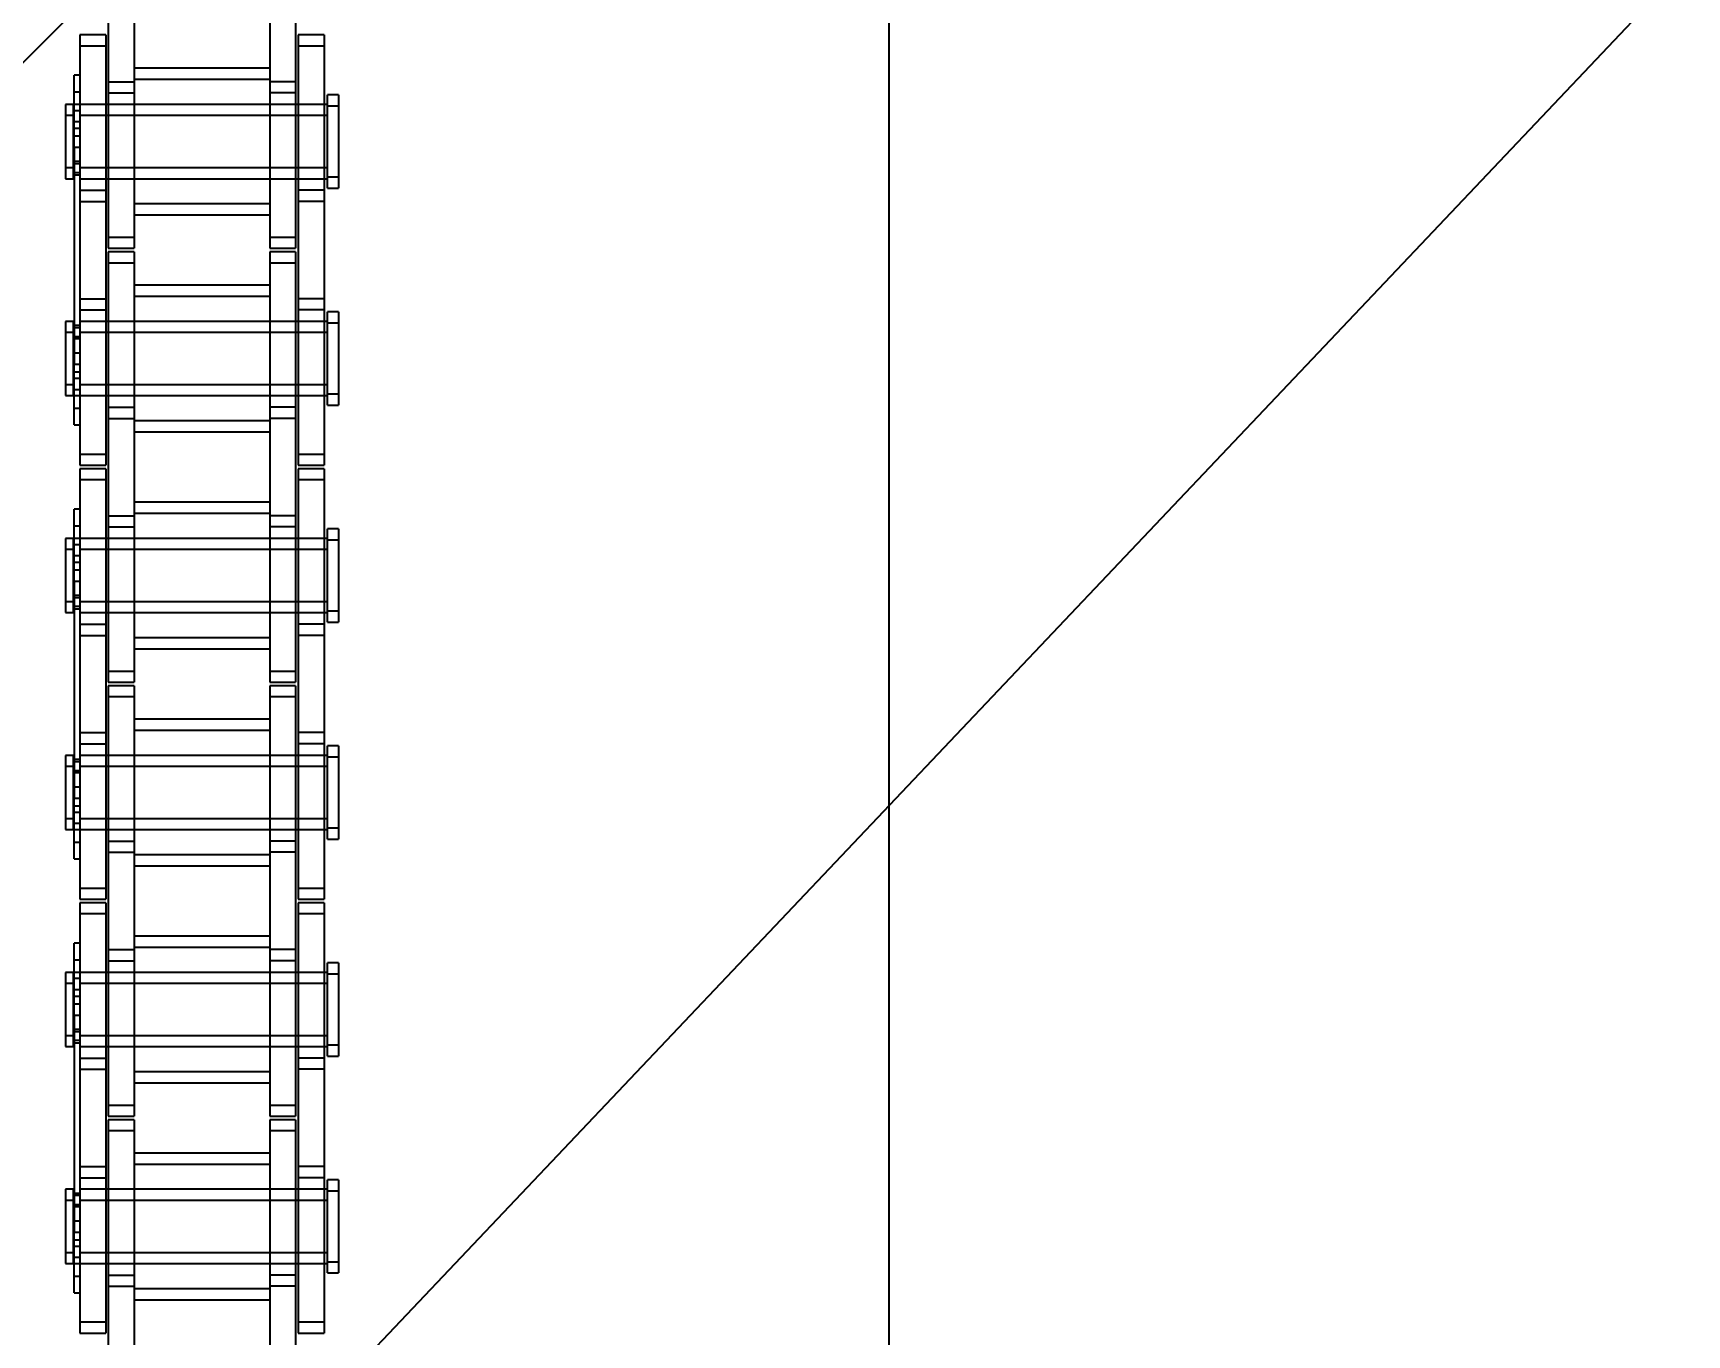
# Model space of a CAD drawing. Header units: metres. Extents: x 0 to 63075, y 0 to 44550.
# Drawn here: x 13793.9 to 13890.7, y 28630 to 28706.2 of the extents above; entities that cross this region are included whole.
import ezdxf

# ---------------------------------------------------------------- set-up
doc = ezdxf.new("R2010")
doc.units = ezdxf.units.M
doc.header["$LTSCALE"] = 75
doc.linetypes.add('HIDDEN2', pattern=[4.7625, 3.175, -1.5875])
for name, color, linetype in [('18_COTAS', 7, 'Continuous'), ('SDM', 7, 'Continuous'), ('SL1', 8, 'Continuous'), ('SL4', 4, 'Continuous'), ('ST1', 7, 'HIDDEN2')]:
    doc.layers.add(name, color=color, linetype=linetype)
doc.styles.add('ROMANS', font='ROMANS.SHX')
doc.dimstyles.new('75___1-75', dxfattribs={"dimscale": 75, "dimtxt": 2.5, "dimasz": 2, "dimexe": 1.5, "dimexo": 1, "dimgap": 0.5, "dimtad": 1, "dimdec": 0, "dimzin": 12, "dimtxsty": 'ROMANS', "dimcen": 0, "dimclrd": 256, "dimclre": 256, "dimclrt": 3, "dimazin": 3, "dimtfac": 1, "dimtdec": 0, "dimtmove": 0, "dimatfit": 0, "dimfxl": 1, "dimlwd": -1, "dimlwe": -1, "dimarcsym": 0})

# ---------------------------------------------------------------- blocks, each defined once
blk = doc.blocks.new('A$C1d93b9d1')
at = {"layer": 'SL1'}
h = blk.add_hatch(dxfattribs=at)
h.set_pattern_fill('_USER', color=256, scale=162.5, angle=45, style=0, pattern_type=0)
h.set_pattern_definition([(45, (-16661.6, -20824.6), (-114.90485, 114.90485), [])])
h.paths.add_polyline_path([(4898.082, 4636.318), (5948.734, 4636.318), (5901.607, 4542.064), (5682.606, 4461.672), (5480.238, 4248.214), (5366.579, 4226.037), (5244.603, 4278.708), (5081.045, 4469.988), (4934.12, 4553.153)])
blk.add_lwpolyline([(4898.082, 4636.318), (5948.734, 4636.318), (5901.607, 4542.064), (5682.606, 4461.672), (5480.238, 4248.214), (5366.579, 4226.037), (5244.603, 4278.708), (5081.045, 4469.988), (4934.12, 4553.153)], close=True, dxfattribs=at)
blk = doc.blocks.new('*D27')
at = {"layer": '18_COTAS', "transparency": 16777216}
for p, q in [((12131.24, 27878.333), (12131.24, 30705.371)), ((13913.74, 30509.566), (13913.74, 30705.371)), ((11981.24, 30592.871), (11122.311, 30592.871)), ((13913.74, 30592.871), (12131.24, 30592.871)), ((14063.74, 30592.871), (14213.74, 30592.871))]:
    blk.add_line(p, q, dxfattribs=at)
for points in [[(11981.24, 30617.871), (11981.24, 30567.871), (12131.24, 30592.871)], [(14063.74, 30617.871), (14063.74, 30567.871), (13913.74, 30592.871)]]:
    blk.add_solid(points, dxfattribs=at)
at = {"layer": 'Defpoints', "color": 0, "transparency": 16777216}
for p in [(13913.74, 30592.871), (13913.74, 30434.566), (12131.24, 27803.333)]:
    blk.add_point(p, dxfattribs=at)
at = {"layer": '18_COTAS', "color": 3, "transparency": 16777216, "insert": (11476.776, 30724.121), "char_height": 187.5, "attachment_point": 5, "style": 'ROMANS'}
blk.add_mtext('1782', dxfattribs=at)
blk = doc.blocks.new('A$C429c7d53')
at = {"layer": 'SL4'}
blk.add_line((123.235, 1009.762), (123.235, 2334.738), dxfattribs=at)
at = {"layer": 'ST1'}
for p, q in [((77.515, 1618.961), (77.515, 1612.611)), ((79.035, 1618.961), (79.035, 1612.611)), ((86.965, 1618.961), (86.965, 1612.611)), ((88.485, 1618.961), (88.485, 1612.611)), ((75.843, 1616.011), (75.843, 1615.356)), ((77.363, 1616.011), (75.843, 1616.011)), ((75.843, 1615.356), (75.843, 1606.261)), ((77.363, 1615.356), (75.843, 1615.356)), ((77.363, 1616.011), (77.363, 1615.356)), ((77.363, 1615.356), (77.363, 1606.261)), ((88.637, 1616.011), (88.637, 1615.356)), ((90.157, 1616.011), (88.637, 1616.011)), ((88.637, 1615.356), (88.637, 1606.261)), ((90.157, 1615.356), (88.637, 1615.356)), ((90.157, 1616.011), (90.157, 1615.356)), ((90.157, 1615.356), (90.157, 1606.261)), ((75.511, 1612.667), (75.511, 1613.643)), ((75.843, 1613.643), (75.511, 1613.643)), ((86.965, 1614.051), (79.035, 1614.051)), ((86.965, 1613.396), (79.035, 1613.396)), ((75.511, 1612.667), (75.843, 1612.667)), ((75.511, 1609.436), (75.511, 1612.667)), ((77.515, 1613.266), (79.035, 1613.266)), ((77.515, 1612.611), (79.035, 1612.611)), ((77.515, 1612.611), (77.515, 1603.516)), ((79.035, 1612.611), (79.035, 1603.516)), ((88.485, 1613.266), (86.965, 1613.266)), ((88.485, 1612.611), (86.965, 1612.611)), ((86.965, 1612.611), (86.965, 1603.516)), ((88.485, 1612.611), (88.485, 1603.516)), ((90.341, 1611.835), (90.341, 1612.49)), ((91, 1612.49), (90.341, 1612.49)), ((91, 1612.49), (91, 1611.835)), ((75, 1611.936), (75, 1611.281)), ((75.474, 1611.936), (75, 1611.936)), ((75.474, 1611.281), (75.474, 1611.936)), ((75.843, 1611.567), (75.474, 1611.567)), ((77.363, 1611.936), (75.511, 1611.936)), ((90.341, 1611.936), (75.843, 1611.936)), ((79.035, 1611.936), (77.515, 1611.936)), ((86.965, 1611.936), (79.035, 1611.936)), ((88.485, 1611.936), (86.965, 1611.936)), ((90.157, 1611.936), (88.637, 1611.936)), ((90.341, 1607.038), (90.341, 1611.835)), ((91, 1611.835), (90.341, 1611.835)), ((91, 1611.835), (91, 1607.038)), ((75, 1611.281), (75, 1607.591)), ((75.474, 1611.281), (75, 1611.281)), ((75.474, 1607.591), (75.474, 1611.281)), ((75.843, 1610.912), (75.474, 1610.912)), ((75.511, 1610.543), (75.843, 1610.543)), ((77.363, 1611.281), (75.843, 1611.281)), ((90.341, 1611.281), (75.843, 1611.281)), ((79.035, 1611.281), (77.515, 1611.281)), ((86.965, 1611.281), (79.035, 1611.281)), ((88.485, 1611.281), (86.965, 1611.281)), ((90.157, 1611.281), (88.637, 1611.281)), ((75.511, 1610.091), (75.843, 1610.091)), ((75.511, 1609.436), (75.843, 1609.436)), ((75.511, 1609.436), (75.511, 1596.736)), ((75.474, 1608.615), (75.843, 1608.615)), ((75.511, 1608.472), (75.843, 1608.472)), ((75, 1608.246), (75.474, 1608.246)), ((75, 1607.591), (75.474, 1607.591)), ((75.474, 1607.96), (75.843, 1607.96)), ((75.511, 1607.817), (75.843, 1607.817)), ((75.843, 1608.246), (77.363, 1608.246)), ((75.843, 1608.246), (90.341, 1608.246)), ((75.843, 1607.591), (77.363, 1607.591)), ((75.843, 1607.591), (90.341, 1607.591)), ((77.515, 1608.246), (79.035, 1608.246)), ((77.515, 1607.591), (79.035, 1607.591)), ((79.035, 1608.246), (86.965, 1608.246)), ((79.035, 1607.591), (86.965, 1607.591)), ((86.965, 1608.246), (88.485, 1608.246)), ((86.965, 1607.591), (88.485, 1607.591)), ((88.637, 1608.246), (90.157, 1608.246)), ((88.637, 1607.591), (90.157, 1607.591)), ((90.341, 1607.693), (91, 1607.693)), ((75.843, 1606.916), (77.363, 1606.916)), ((90.157, 1606.916), (88.637, 1606.916)), ((90.341, 1607.038), (91, 1607.038)), ((75.843, 1606.261), (77.363, 1606.261)), ((75.843, 1606.261), (75.843, 1599.911)), ((77.363, 1606.261), (77.363, 1599.911)), ((79.035, 1606.131), (86.965, 1606.131)), ((90.157, 1606.261), (88.637, 1606.261)), ((88.637, 1606.261), (88.637, 1599.911)), ((90.157, 1606.261), (90.157, 1599.911)), ((79.035, 1605.476), (86.965, 1605.476)), ((77.515, 1604.171), (79.035, 1604.171)), ((86.965, 1604.171), (88.485, 1604.171)), ((77.515, 1603.516), (79.035, 1603.516)), ((77.515, 1603.311), (77.515, 1602.656)), ((79.035, 1603.311), (77.515, 1603.311)), ((77.515, 1602.656), (77.515, 1593.561)), ((79.035, 1602.656), (77.515, 1602.656)), ((79.035, 1603.311), (79.035, 1602.656)), ((79.035, 1602.656), (79.035, 1593.561)), ((86.965, 1603.516), (88.485, 1603.516)), ((86.965, 1603.311), (86.965, 1602.656)), ((88.485, 1603.311), (86.965, 1603.311)), ((86.965, 1602.656), (86.965, 1593.561)), ((88.485, 1602.656), (86.965, 1602.656)), ((88.485, 1603.311), (88.485, 1602.656)), ((88.485, 1602.656), (88.485, 1593.561)), ((86.965, 1601.351), (79.035, 1601.351)), ((75.843, 1600.566), (77.363, 1600.566)), ((75.843, 1599.911), (77.363, 1599.911)), ((75.843, 1599.911), (75.843, 1590.816)), ((77.363, 1599.911), (77.363, 1590.816)), ((86.965, 1600.696), (79.035, 1600.696)), ((90.157, 1600.566), (88.637, 1600.566)), ((90.157, 1599.911), (88.637, 1599.911)), ((88.637, 1599.911), (88.637, 1590.816)), ((90.157, 1599.911), (90.157, 1590.816)), ((90.341, 1599.135), (90.341, 1599.79)), ((91, 1599.79), (90.341, 1599.79)), ((91, 1599.79), (91, 1599.135)), ((75, 1599.236), (75, 1598.581)), ((75.474, 1599.236), (75, 1599.236)), ((75.474, 1598.581), (75.474, 1599.236)), ((75.843, 1598.867), (75.474, 1598.867)), ((75.511, 1599.01), (75.843, 1599.01)), ((77.363, 1599.236), (75.843, 1599.236)), ((90.341, 1599.236), (75.843, 1599.236)), ((79.035, 1599.236), (77.515, 1599.236)), ((86.965, 1599.236), (79.035, 1599.236)), ((88.485, 1599.236), (86.965, 1599.236)), ((90.157, 1599.236), (88.637, 1599.236)), ((90.341, 1594.338), (90.341, 1599.135)), ((91, 1599.135), (90.341, 1599.135)), ((91, 1599.135), (91, 1594.338)), ((75, 1598.581), (75, 1594.891)), ((75.474, 1598.581), (75, 1598.581)), ((75.474, 1594.891), (75.474, 1598.581)), ((75.843, 1598.212), (75.474, 1598.212)), ((75.511, 1598.355), (75.843, 1598.355)), ((77.363, 1598.581), (75.843, 1598.581)), ((90.341, 1598.581), (75.843, 1598.581)), ((79.035, 1598.581), (77.515, 1598.581)), ((86.965, 1598.581), (79.035, 1598.581)), ((88.485, 1598.581), (86.965, 1598.581)), ((90.157, 1598.581), (88.637, 1598.581)), ((75.511, 1597.391), (75.843, 1597.391)), ((75.474, 1595.915), (75.843, 1595.915)), ((75.511, 1596.736), (75.843, 1596.736)), ((75.511, 1593.184), (75.511, 1596.736)), ((75.511, 1596.284), (75.843, 1596.284)), ((75, 1595.546), (75.474, 1595.546)), ((75.474, 1595.26), (75.843, 1595.26)), ((75.843, 1595.546), (77.363, 1595.546)), ((75.843, 1595.546), (90.341, 1595.546)), ((77.515, 1595.546), (79.035, 1595.546)), ((79.035, 1595.546), (86.965, 1595.546)), ((86.965, 1595.546), (88.485, 1595.546)), ((88.637, 1595.546), (90.157, 1595.546)), ((90.341, 1594.993), (91, 1594.993)), ((75, 1594.891), (75.474, 1594.891)), ((75.511, 1594.891), (77.363, 1594.891)), ((75.511, 1594.16), (75.843, 1594.16)), ((75.843, 1594.891), (90.341, 1594.891)), ((77.515, 1594.891), (79.035, 1594.891)), ((77.515, 1594.216), (79.035, 1594.216)), ((79.035, 1594.891), (86.965, 1594.891)), ((86.965, 1594.891), (88.485, 1594.891)), ((88.485, 1594.216), (86.965, 1594.216)), ((88.637, 1594.891), (90.157, 1594.891)), ((90.341, 1594.338), (91, 1594.338)), ((75.511, 1593.184), (75.843, 1593.184)), ((77.515, 1593.561), (79.035, 1593.561)), ((77.515, 1593.561), (77.515, 1587.211)), ((79.035, 1593.561), (79.035, 1587.211)), ((79.035, 1593.431), (86.965, 1593.431)), ((88.485, 1593.561), (86.965, 1593.561)), ((86.965, 1593.561), (86.965, 1587.211)), ((88.485, 1593.561), (88.485, 1587.211)), ((79.035, 1592.776), (86.965, 1592.776)), ((75.843, 1591.471), (77.363, 1591.471)), ((88.637, 1591.471), (90.157, 1591.471)), ((75.843, 1590.816), (77.363, 1590.816)), ((75.843, 1590.611), (75.843, 1589.956)), ((77.363, 1590.611), (75.843, 1590.611)), ((77.363, 1590.611), (77.363, 1589.956)), ((88.637, 1590.816), (90.157, 1590.816)), ((88.637, 1590.611), (88.637, 1589.956)), ((90.157, 1590.611), (88.637, 1590.611)), ((90.157, 1590.611), (90.157, 1589.956)), ((75.843, 1589.956), (75.843, 1580.861)), ((77.363, 1589.956), (75.843, 1589.956)), ((77.363, 1589.956), (77.363, 1580.861)), ((88.637, 1589.956), (88.637, 1580.861)), ((90.157, 1589.956), (88.637, 1589.956)), ((90.157, 1589.956), (90.157, 1580.861)), ((75.511, 1587.267), (75.511, 1588.243)), ((75.843, 1588.243), (75.511, 1588.243)), ((86.965, 1588.651), (79.035, 1588.651)), ((75.511, 1587.267), (75.843, 1587.267)), ((75.511, 1584.036), (75.511, 1587.267)), ((77.515, 1587.866), (79.035, 1587.866)), ((77.515, 1587.211), (79.035, 1587.211)), ((77.515, 1587.211), (77.515, 1578.116)), ((86.965, 1587.996), (79.035, 1587.996)), ((79.035, 1587.211), (79.035, 1578.116)), ((88.485, 1587.866), (86.965, 1587.866)), ((88.485, 1587.211), (86.965, 1587.211)), ((86.965, 1587.211), (86.965, 1578.116)), ((88.485, 1587.211), (88.485, 1578.116)), ((75, 1586.536), (75, 1585.881)), ((75.474, 1586.536), (75, 1586.536)), ((75.474, 1585.881), (75.474, 1586.536)), ((77.363, 1586.536), (75.511, 1586.536)), ((90.341, 1586.536), (75.843, 1586.536)), ((79.035, 1586.536), (77.515, 1586.536)), ((86.965, 1586.536), (79.035, 1586.536)), ((88.485, 1586.536), (86.965, 1586.536)), ((90.157, 1586.536), (88.637, 1586.536)), ((90.341, 1586.435), (90.341, 1587.09)), ((91, 1587.09), (90.341, 1587.09)), ((90.341, 1581.638), (90.341, 1586.435)), ((91, 1586.435), (90.341, 1586.435)), ((91, 1587.09), (91, 1586.435)), ((91, 1586.435), (91, 1581.638)), ((75, 1585.881), (75, 1582.191)), ((75.474, 1585.881), (75, 1585.881)), ((75.843, 1586.167), (75.474, 1586.167)), ((75.474, 1582.191), (75.474, 1585.881)), ((75.843, 1585.512), (75.474, 1585.512)), ((77.363, 1585.881), (75.843, 1585.881)), ((90.341, 1585.881), (75.843, 1585.881)), ((79.035, 1585.881), (77.515, 1585.881)), ((86.965, 1585.881), (79.035, 1585.881)), ((88.485, 1585.881), (86.965, 1585.881)), ((90.157, 1585.881), (88.637, 1585.881)), ((75.511, 1585.143), (75.843, 1585.143)), ((75.511, 1584.691), (75.843, 1584.691)), ((75.511, 1584.036), (75.511, 1571.336)), ((75.511, 1584.036), (75.843, 1584.036)), ((75, 1582.846), (75.474, 1582.846)), ((75.474, 1583.215), (75.843, 1583.215)), ((75.474, 1582.56), (75.843, 1582.56)), ((75.511, 1583.072), (75.843, 1583.072)), ((75.511, 1582.417), (75.843, 1582.417)), ((75.843, 1582.846), (77.363, 1582.846)), ((75.843, 1582.846), (90.341, 1582.846)), ((77.515, 1582.846), (79.035, 1582.846)), ((79.035, 1582.846), (86.965, 1582.846)), ((86.965, 1582.846), (88.485, 1582.846)), ((88.637, 1582.846), (90.157, 1582.846)), ((75, 1582.191), (75.474, 1582.191)), ((75.843, 1582.191), (77.363, 1582.191)), ((75.843, 1582.191), (90.341, 1582.191)), ((75.843, 1581.516), (77.363, 1581.516)), ((77.515, 1582.191), (79.035, 1582.191)), ((79.035, 1582.191), (86.965, 1582.191)), ((86.965, 1582.191), (88.485, 1582.191)), ((88.637, 1582.191), (90.157, 1582.191)), ((90.157, 1581.516), (88.637, 1581.516)), ((90.341, 1582.293), (91, 1582.293)), ((90.341, 1581.638), (91, 1581.638)), ((75.843, 1580.861), (77.363, 1580.861)), ((75.843, 1580.861), (75.843, 1574.511)), ((77.363, 1580.861), (77.363, 1574.511)), ((79.035, 1580.731), (86.965, 1580.731)), ((90.157, 1580.861), (88.637, 1580.861)), ((88.637, 1580.861), (88.637, 1574.511)), ((90.157, 1580.861), (90.157, 1574.511)), ((79.035, 1580.076), (86.965, 1580.076)), ((77.515, 1578.771), (79.035, 1578.771)), ((86.965, 1578.771), (88.485, 1578.771)), ((77.515, 1578.116), (79.035, 1578.116)), ((77.515, 1577.911), (77.515, 1577.256)), ((79.035, 1577.911), (77.515, 1577.911)), ((79.035, 1577.911), (79.035, 1577.256)), ((86.965, 1578.116), (88.485, 1578.116)), ((86.965, 1577.911), (86.965, 1577.256)), ((88.485, 1577.911), (86.965, 1577.911)), ((88.485, 1577.911), (88.485, 1577.256)), ((77.515, 1577.256), (77.515, 1568.161)), ((79.035, 1577.256), (77.515, 1577.256)), ((79.035, 1577.256), (79.035, 1568.161)), ((86.965, 1577.256), (86.965, 1568.161)), ((88.485, 1577.256), (86.965, 1577.256)), ((88.485, 1577.256), (88.485, 1568.161)), ((86.965, 1575.951), (79.035, 1575.951)), ((75.843, 1575.166), (77.363, 1575.166)), ((86.965, 1575.296), (79.035, 1575.296)), ((90.157, 1575.166), (88.637, 1575.166)), ((75, 1573.836), (75, 1573.181)), ((75.474, 1573.836), (75, 1573.836)), ((75.474, 1573.181), (75.474, 1573.836)), ((75.511, 1573.61), (75.843, 1573.61)), ((75.843, 1574.511), (77.363, 1574.511)), ((75.843, 1574.511), (75.843, 1565.416)), ((77.363, 1573.836), (75.843, 1573.836)), ((90.341, 1573.836), (75.843, 1573.836)), ((77.363, 1574.511), (77.363, 1565.416)), ((79.035, 1573.836), (77.515, 1573.836)), ((86.965, 1573.836), (79.035, 1573.836)), ((88.485, 1573.836), (86.965, 1573.836)), ((90.157, 1574.511), (88.637, 1574.511)), ((88.637, 1574.511), (88.637, 1565.416)), ((90.157, 1573.836), (88.637, 1573.836)), ((90.157, 1574.511), (90.157, 1565.416)), ((90.341, 1573.735), (90.341, 1574.39)), ((91, 1574.39), (90.341, 1574.39)), ((90.341, 1568.938), (90.341, 1573.735)), ((91, 1573.735), (90.341, 1573.735)), ((91, 1574.39), (91, 1573.735)), ((91, 1573.735), (91, 1568.938)), ((75, 1573.181), (75, 1569.491)), ((75.474, 1573.181), (75, 1573.181)), ((75.843, 1573.467), (75.474, 1573.467)), ((75.474, 1569.491), (75.474, 1573.181)), ((75.843, 1572.812), (75.474, 1572.812)), ((75.511, 1572.955), (75.843, 1572.955)), ((77.363, 1573.181), (75.843, 1573.181)), ((90.341, 1573.181), (75.843, 1573.181)), ((79.035, 1573.181), (77.515, 1573.181)), ((86.965, 1573.181), (79.035, 1573.181)), ((88.485, 1573.181), (86.965, 1573.181)), ((90.157, 1573.181), (88.637, 1573.181)), ((75.511, 1571.991), (75.843, 1571.991)), ((75.511, 1571.336), (75.843, 1571.336)), ((75.511, 1567.784), (75.511, 1571.336)), ((75.511, 1570.884), (75.843, 1570.884)), ((75, 1570.146), (75.474, 1570.146)), ((75.474, 1570.515), (75.843, 1570.515)), ((75.474, 1569.86), (75.843, 1569.86)), ((75.843, 1570.146), (77.363, 1570.146)), ((75.843, 1570.146), (90.341, 1570.146)), ((77.515, 1570.146), (79.035, 1570.146)), ((79.035, 1570.146), (86.965, 1570.146)), ((86.965, 1570.146), (88.485, 1570.146)), ((88.637, 1570.146), (90.157, 1570.146)), ((75, 1569.491), (75.474, 1569.491)), ((75.511, 1569.491), (77.363, 1569.491)), ((75.511, 1568.76), (75.843, 1568.76)), ((75.843, 1569.491), (90.341, 1569.491)), ((77.515, 1569.491), (79.035, 1569.491)), ((77.515, 1568.816), (79.035, 1568.816)), ((79.035, 1569.491), (86.965, 1569.491)), ((86.965, 1569.491), (88.485, 1569.491)), ((88.485, 1568.816), (86.965, 1568.816)), ((88.637, 1569.491), (90.157, 1569.491)), ((90.341, 1569.593), (91, 1569.593)), ((90.341, 1568.938), (91, 1568.938)), ((77.515, 1568.161), (79.035, 1568.161)), ((77.515, 1568.161), (77.515, 1561.811)), ((79.035, 1568.161), (79.035, 1561.811)), ((79.035, 1568.031), (86.965, 1568.031)), ((88.485, 1568.161), (86.965, 1568.161)), ((86.965, 1568.161), (86.965, 1561.811)), ((88.485, 1568.161), (88.485, 1561.811)), ((75.511, 1567.784), (75.843, 1567.784)), ((79.035, 1567.376), (86.965, 1567.376)), ((75.843, 1566.071), (77.363, 1566.071)), ((88.637, 1566.071), (90.157, 1566.071)), ((75.843, 1565.416), (77.363, 1565.416)), ((75.843, 1565.211), (75.843, 1564.556)), ((77.363, 1565.211), (75.843, 1565.211)), ((77.363, 1565.211), (77.363, 1564.556)), ((88.637, 1565.416), (90.157, 1565.416)), ((88.637, 1565.211), (88.637, 1564.556)), ((90.157, 1565.211), (88.637, 1565.211)), ((90.157, 1565.211), (90.157, 1564.556)), ((75.843, 1564.556), (75.843, 1555.461)), ((77.363, 1564.556), (75.843, 1564.556)), ((77.363, 1564.556), (77.363, 1555.461)), ((88.637, 1564.556), (88.637, 1555.461)), ((90.157, 1564.556), (88.637, 1564.556)), ((90.157, 1564.556), (90.157, 1555.461)), ((86.965, 1563.251), (79.035, 1563.251)), ((75.511, 1561.867), (75.511, 1562.843)), ((75.843, 1562.843), (75.511, 1562.843)), ((77.515, 1562.466), (79.035, 1562.466)), ((86.965, 1562.596), (79.035, 1562.596)), ((88.485, 1562.466), (86.965, 1562.466)), ((75, 1561.136), (75, 1560.481)), ((75.474, 1561.136), (75, 1561.136)), ((75.474, 1560.481), (75.474, 1561.136)), ((75.511, 1561.867), (75.843, 1561.867)), ((75.511, 1558.636), (75.511, 1561.867)), ((77.363, 1561.136), (75.511, 1561.136)), ((90.341, 1561.136), (75.843, 1561.136)), ((77.515, 1561.811), (79.035, 1561.811)), ((77.515, 1561.811), (77.515, 1552.716)), ((79.035, 1561.136), (77.515, 1561.136)), ((79.035, 1561.811), (79.035, 1552.716)), ((86.965, 1561.136), (79.035, 1561.136)), ((88.485, 1561.811), (86.965, 1561.811)), ((86.965, 1561.811), (86.965, 1552.716)), ((88.485, 1561.136), (86.965, 1561.136)), ((88.485, 1561.811), (88.485, 1552.716)), ((90.157, 1561.136), (88.637, 1561.136)), ((90.341, 1561.035), (90.341, 1561.69)), ((91, 1561.69), (90.341, 1561.69)), ((90.341, 1556.238), (90.341, 1561.035)), ((91, 1561.035), (90.341, 1561.035)), ((91, 1561.69), (91, 1561.035)), ((91, 1561.035), (91, 1556.238)), ((75, 1560.481), (75, 1556.791)), ((75.474, 1560.481), (75, 1560.481)), ((75.843, 1560.767), (75.474, 1560.767)), ((75.474, 1556.791), (75.474, 1560.481)), ((75.843, 1560.112), (75.474, 1560.112)), ((77.363, 1560.481), (75.843, 1560.481)), ((90.341, 1560.481), (75.843, 1560.481)), ((79.035, 1560.481), (77.515, 1560.481)), ((86.965, 1560.481), (79.035, 1560.481)), ((88.485, 1560.481), (86.965, 1560.481)), ((90.157, 1560.481), (88.637, 1560.481)), ((75.511, 1559.743), (75.843, 1559.743)), ((75.511, 1559.291), (75.843, 1559.291)), ((75.511, 1558.636), (75.511, 1545.936)), ((75.511, 1558.636), (75.843, 1558.636)), ((75, 1557.446), (75.474, 1557.446)), ((75.474, 1557.815), (75.843, 1557.815)), ((75.474, 1557.16), (75.843, 1557.16)), ((75.511, 1557.672), (75.843, 1557.672)), ((75.843, 1557.446), (77.363, 1557.446)), ((75.843, 1557.446), (90.341, 1557.446)), ((77.515, 1557.446), (79.035, 1557.446)), ((79.035, 1557.446), (86.965, 1557.446)), ((86.965, 1557.446), (88.485, 1557.446)), ((88.637, 1557.446), (90.157, 1557.446)), ((75, 1556.791), (75.474, 1556.791)), ((75.511, 1557.017), (75.843, 1557.017)), ((75.843, 1556.791), (77.363, 1556.791)), ((75.843, 1556.791), (90.341, 1556.791)), ((77.515, 1556.791), (79.035, 1556.791)), ((79.035, 1556.791), (86.965, 1556.791)), ((86.965, 1556.791), (88.485, 1556.791)), ((88.637, 1556.791), (90.157, 1556.791)), ((90.341, 1556.893), (91, 1556.893)), ((90.341, 1556.238), (91, 1556.238)), ((75.843, 1556.116), (77.363, 1556.116)), ((75.843, 1555.461), (77.363, 1555.461)), ((75.843, 1555.461), (75.843, 1549.111)), ((77.363, 1555.461), (77.363, 1549.111)), ((79.035, 1555.331), (86.965, 1555.331)), ((90.157, 1556.116), (88.637, 1556.116)), ((90.157, 1555.461), (88.637, 1555.461)), ((88.637, 1555.461), (88.637, 1549.111)), ((90.157, 1555.461), (90.157, 1549.111)), ((79.035, 1554.676), (86.965, 1554.676)), ((77.515, 1553.371), (79.035, 1553.371)), ((86.965, 1553.371), (88.485, 1553.371)), ((77.515, 1552.716), (79.035, 1552.716)), ((77.515, 1552.511), (77.515, 1551.856)), ((79.035, 1552.511), (77.515, 1552.511)), ((79.035, 1552.511), (79.035, 1551.856)), ((86.965, 1552.716), (88.485, 1552.716)), ((86.965, 1552.511), (86.965, 1551.856)), ((88.485, 1552.511), (86.965, 1552.511)), ((88.485, 1552.511), (88.485, 1551.856)), ((77.515, 1551.856), (77.515, 1542.761)), ((79.035, 1551.856), (77.515, 1551.856)), ((79.035, 1551.856), (79.035, 1542.761)), ((86.965, 1551.856), (86.965, 1542.761)), ((88.485, 1551.856), (86.965, 1551.856)), ((88.485, 1551.856), (88.485, 1542.761)), ((86.965, 1550.551), (79.035, 1550.551)), ((75.843, 1549.766), (77.363, 1549.766)), ((86.965, 1549.896), (79.035, 1549.896)), ((90.157, 1549.766), (88.637, 1549.766)), ((75, 1548.436), (75, 1547.781)), ((75.474, 1548.436), (75, 1548.436)), ((75.474, 1547.781), (75.474, 1548.436)), ((75.843, 1549.111), (77.363, 1549.111)), ((75.843, 1549.111), (75.843, 1540.016)), ((77.363, 1548.436), (75.843, 1548.436)), ((90.341, 1548.436), (75.843, 1548.436)), ((77.363, 1549.111), (77.363, 1540.016)), ((79.035, 1548.436), (77.515, 1548.436)), ((86.965, 1548.436), (79.035, 1548.436)), ((88.485, 1548.436), (86.965, 1548.436)), ((90.157, 1549.111), (88.637, 1549.111)), ((88.637, 1549.111), (88.637, 1540.016)), ((90.157, 1548.436), (88.637, 1548.436)), ((90.157, 1549.111), (90.157, 1540.016)), ((90.341, 1548.335), (90.341, 1548.99)), ((91, 1548.99), (90.341, 1548.99)), ((91, 1548.99), (91, 1548.335)), ((75, 1547.781), (75, 1544.091)), ((75.474, 1547.781), (75, 1547.781)), ((75.843, 1548.067), (75.474, 1548.067)), ((75.474, 1544.091), (75.474, 1547.781)), ((75.511, 1548.21), (75.843, 1548.21)), ((75.511, 1547.555), (75.843, 1547.555)), ((77.363, 1547.781), (75.843, 1547.781)), ((90.341, 1547.781), (75.843, 1547.781)), ((79.035, 1547.781), (77.515, 1547.781)), ((86.965, 1547.781), (79.035, 1547.781)), ((88.485, 1547.781), (86.965, 1547.781)), ((90.157, 1547.781), (88.637, 1547.781)), ((90.341, 1543.538), (90.341, 1548.335)), ((91, 1548.335), (90.341, 1548.335)), ((91, 1548.335), (91, 1543.538)), ((75.843, 1547.412), (75.474, 1547.412)), ((75.511, 1546.591), (75.843, 1546.591)), ((75.511, 1545.936), (75.843, 1545.936)), ((75.511, 1542.384), (75.511, 1545.936)), ((75, 1544.746), (75.474, 1544.746)), ((75.474, 1545.115), (75.843, 1545.115)), ((75.511, 1545.484), (75.843, 1545.484)), ((75.843, 1544.746), (77.363, 1544.746)), ((75.843, 1544.746), (90.341, 1544.746)), ((77.515, 1544.746), (79.035, 1544.746)), ((79.035, 1544.746), (86.965, 1544.746)), ((86.965, 1544.746), (88.485, 1544.746)), ((88.637, 1544.746), (90.157, 1544.746)), ((75, 1544.091), (75.474, 1544.091)), ((75.474, 1544.46), (75.843, 1544.46)), ((75.511, 1544.091), (77.363, 1544.091)), ((75.843, 1544.091), (90.341, 1544.091)), ((77.515, 1544.091), (79.035, 1544.091)), ((79.035, 1544.091), (86.965, 1544.091)), ((86.965, 1544.091), (88.485, 1544.091)), ((88.637, 1544.091), (90.157, 1544.091)), ((90.341, 1544.193), (91, 1544.193)), ((75.511, 1543.36), (75.843, 1543.36)), ((77.515, 1543.416), (79.035, 1543.416)), ((77.515, 1542.761), (79.035, 1542.761)), ((77.515, 1542.761), (77.515, 1536.411)), ((79.035, 1542.761), (79.035, 1536.411)), ((79.035, 1542.631), (86.965, 1542.631)), ((88.485, 1543.416), (86.965, 1543.416)), ((88.485, 1542.761), (86.965, 1542.761)), ((86.965, 1542.761), (86.965, 1536.411)), ((88.485, 1542.761), (88.485, 1536.411)), ((90.341, 1543.538), (91, 1543.538)), ((75.511, 1542.384), (75.843, 1542.384)), ((79.035, 1541.976), (86.965, 1541.976)), ((75.843, 1540.671), (77.363, 1540.671)), ((88.637, 1540.671), (90.157, 1540.671)), ((75.843, 1540.016), (77.363, 1540.016)), ((88.637, 1540.016), (90.157, 1540.016))]:
    blk.add_line(p, q, dxfattribs=at)

msp = doc.modelspace()

# ---------------------------------------------------------------- block references
at = {"layer": 'SDM'}
for name, p in [('A$C1d93b9d1', (8259.513, 24302.833)), ('A$C429c7d53', (13720.74, 27090.066))]:
    msp.add_blockref(name, p, dxfattribs=at)

# ---------------------------------------------------------------- dimensions: what is measured, and where the dimension line sits
at = {"layer": '18_COTAS'}
dim = msp.add_linear_dim(base=(13913.739964506, 30592.871167243), p1=(12131.239964508, 27803.333456501), p2=(13913.739964506, 30434.565956577), dimstyle='75___1-75', dxfattribs=at)
dim.commit()
dim.dimension.update_dxf_attribs({"geometry": '*D27', "text_midpoint": (11476.775678793, 30592.871167243), "dimtype": 160})

doc.saveas('drawing.dxf')
